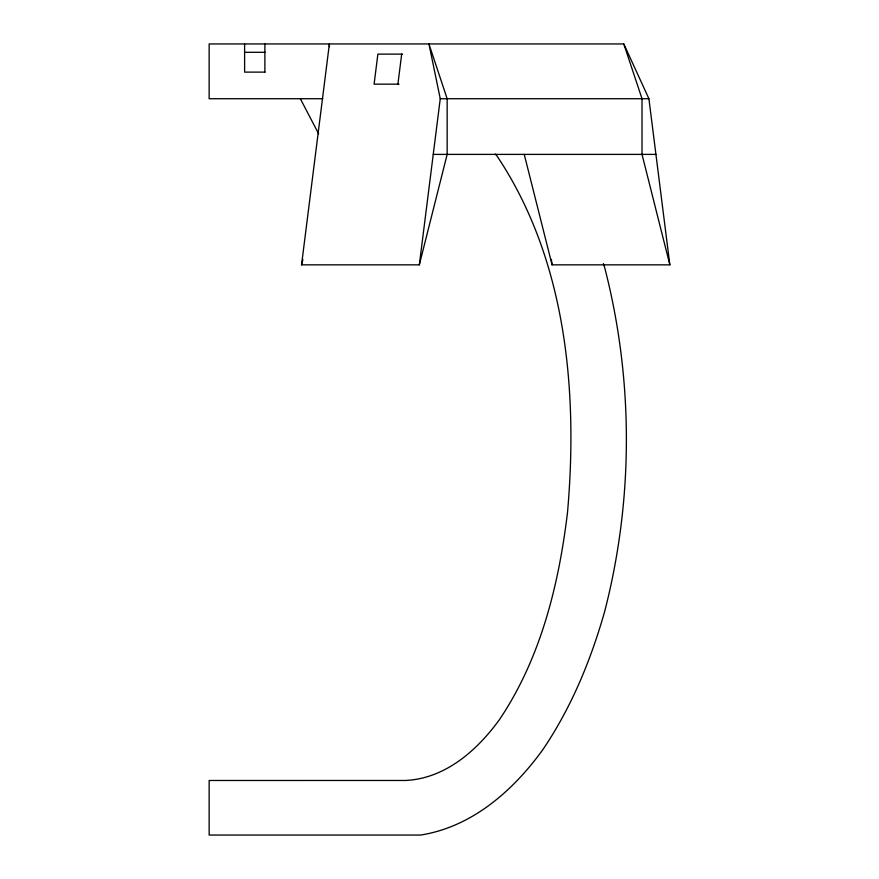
<?xml version="1.0" encoding="UTF-8"?>
<svg xmlns="http://www.w3.org/2000/svg" width="879" height="879" viewBox="0 0 879 879"><rect width="100%" height="100%" fill="white"/><g stroke="black" fill="none" stroke-linecap="round" stroke-linejoin="round"><path stroke-width="1.32" d="M419.327 264.843L440.258 98.723L428.941 43.95L447.158 98.723L447.158 154.396L419.327 264.843L301.552 264.843L329.383 43.95L329.383 46.686M397.901 84.164L401.681 54.124M301.552 264.843L302.892 259.514M524.236 154.396L552.067 264.843L669.853 264.843L648.911 98.723L623.793 43.95L209.147 43.95L209.147 98.723L322.78 98.723M244.615 52.3L265.051 52.3M402.56 54.124L377.882 54.124L374.091 84.164L399 84.164M265.051 72.122L244.615 72.122L244.615 43.95M440.258 98.723L648.911 98.723M433.248 154.396L655.932 154.396M495.327 154.078L497.074 156.088C566.23 259.744 578.151 391.078 567.504 512.457C558.791 584.909 540.706 658.283 499.503 719.538C477.143 750.391 445.345 778.596 405.472 780.475L209.147 780.486L209.147 835.05L420.645 835.05C472.144 826.886 513.226 790.65 542.848 749.622C571.35 707.562 590.787 660.327 604.631 611.608C633.627 499.261 633.627 379.739 604.631 267.392L603.39 263.546M300.332 98.723L318.648 133.817M623.793 43.95L642.011 98.723L642.011 154.396L669.853 264.843M551.386 259.448L552.067 264.843M264.876 43.95L264.876 72.122"/></g></svg>
